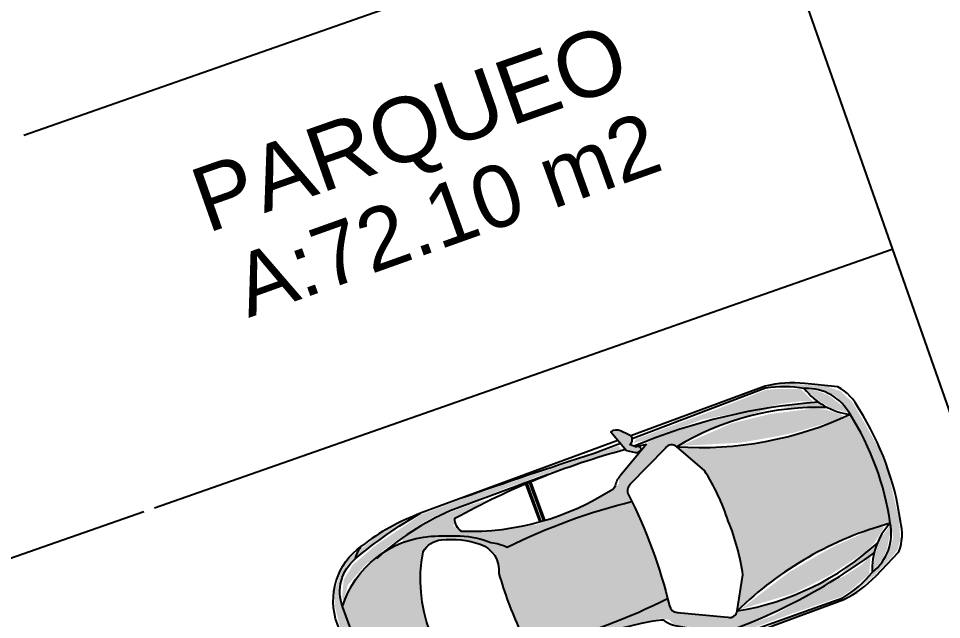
# Model space of a CAD drawing. Header units: millimetres. Extents: x 605064 to 1210630, y 1310999 to 2622410.
# Drawn here: x 605310.14 to 605326.24, y 1311160.56 to 1311171.04 of the extents above; entities that cross this region are included whole.
import ezdxf

# ---------------------------------------------------------------- set-up
doc = ezdxf.new("R2010")
doc.units = ezdxf.units.MM
for name, color, linetype in [('acera', 8, 'Continuous'), ('BOULEVARD', 3, 'Continuous'), ('P35', 3, 'Continuous')]:
    doc.layers.add(name, color=color, linetype=linetype)
doc.styles.get("Standard").update_dxf_attribs({"font": 'arial.ttf'})

# ---------------------------------------------------------------- blocks, each defined once
blk = doc.blocks.new('carro1')
at = {"layer": 'P35'}
for color, points in [(9, [(-0.8501012342210394, 3.55394722927014), (-0.8290837512794091, 3.714940446561446), (-0.7800431691212104, 3.963429992858554), (-0.7274996202963528, 4.075425284626196), (-0.6469329722549126, 4.180420856033681), (-0.5593603908801263, 4.250417942637799), (-0.4717878095053543, 4.299415868161464), (-0.3316717849918511, 4.327414691103375), (0.2778331065926558, 4.327414691103375), (0.4284579254200374, 4.309915448701691), (0.5335449173836402, 4.274916905399625), (0.6561465313083268, 4.176920995853596), (0.7332103183692205, 4.078925144806266), (0.8137770720968014, 3.833935458689229), (0.8382974160189498, 3.714940446561446), (0.8488061046467017, 3.620444397195488), (0.8488061046467017, 3.595945434433649), (0.8102741054301283, 3.70794072620129), (0.7542276956247242, 3.945930750456871), (0.6946784248387736, 4.099924247388021), (0.6351290483667107, 4.173421194172224), (0.5335449173836402, 4.236418501917488), (0.4389666140477892, 4.260917464679327), (0.3373824830647187, 4.260917464679327), (-0.436758776955454, 4.267917185039483), (-0.5628632518606729, 4.222419119695889), (-0.6434300055882396, 4.155921893271842), (-0.716990931668601, 4.057926042224512), (-0.7520199642185155, 3.931931309736573), (-0.7975576853961677, 3.791937195027021)]), (146, [(-0.7945185751392181, 1.854346144159013), (-0.8243576790694185, 1.861799404934619), (-0.8579265520940105, 3.087862762229225), (-0.8541966773135066, 3.397173581656066), (-0.8539829799654903, 3.454725303984748), (-0.7532761495194613, 3.860928688990644), (-0.6749486734426249, 4.07334694283843), (-0.5928912168991438, 4.177692769193104), (-0.4772648873310708, 4.233592312758237), (-0.4362361590593302, 4.237318972395389), (-0.5444027390663813, 4.162786247641879), (-0.6413796947319064, 3.987634297672148), (-0.7197071708087428, 3.752856202998831), (-0.7905750030106837, 3.469631884034673), (-0.8092243769132459, 3.342926216854469), (-0.8054945021327278, 3.175227586159057), (-0.8166841264742537, 2.947902752261346), (-0.8204140012547718, 2.713124657588029), (-0.8129542516937498, 2.623685411283279), (-0.8166841264742537, 2.616232150507674), (-0.8204140012547718, 2.530519505341392), (-0.7975879116283799, 1.941118493262625)]), (146, [(0.7945185751392181, 1.854346144159013), (0.8243576790694185, 1.861799404934619), (0.8579265520940105, 3.087862762229225), (0.8541966773135066, 3.397173581656066), (0.8539829799654903, 3.454725303984748), (0.7532761495194613, 3.860928688990644), (0.6749486734426249, 4.07334694283843), (0.5928912168991438, 4.177692769193104), (0.4772648873310708, 4.233592312758237), (0.4362361590593302, 4.237318972395389), (0.5444027390663813, 4.162786247641879), (0.6413796947319064, 3.987634297672148), (0.7197071708087428, 3.752856202998831), (0.7905750030106837, 3.469631884034673), (0.8092243769132459, 3.342926216854469), (0.8054945021327278, 3.175227586159057), (0.8166841264742537, 2.947902752261346), (0.8204140012547718, 2.713124657588029), (0.8129542516937498, 2.623685411283279), (0.8166841264742537, 2.616232150507674), (0.8204140012547718, 2.530519505341392), (0.7975879116283799, 1.941118493262625)]), (146, [(-0.7652445672118358, 1.659647568717004), (-0.7854100470951302, 1.474252776504585), (-0.7774969961413465, 1.279420930783543), (-0.7187638406972647, 0.7853662242511099), (-0.6516924849678194, 0.4710628695096659), (-0.6110295624128588, 0.3205166479912069), (-0.5494172369085701, 0.271157886710677), (-0.6382582553871181, 0.5404892457446824), (-0.6852281628325425, 0.6282145468803879), (-0.6932177181430337, 0.852204111161198), (-0.7012013993398796, 0.9631839212925009), (-0.6946599142314778, 1.247007224291691), (-0.6659389367310542, 1.450158257761204), (-0.6942420027371172, 1.487566441890491), (-0.6858135244046437, 1.533711826688894), (-0.5606947687130113, 1.796117600588866), (-0.4904827383796997, 1.913567935075418), (-0.3944564132590855, 1.924128373745202), (-0.4166980619195719, 2.205501272891951), (-0.4220531824100346, 2.427517465605401), (-0.4130045907221369, 2.716055700877442), (-0.3951749670576898, 2.924329247746037), (-0.4714495960657983, 3.0284970916624), (-0.5443969180010404, 3.123990401128957), (-0.5993042637888308, 3.230880378717806), (-0.6736383786480289, 3.43921609730149), (-0.7033951860236876, 3.650463804285771), (-0.7341589863171833, 3.658844642883722), (-0.7862992211662325, 3.412009811662154), (-0.7887703067126033, 3.077605190807876), (-0.7799525961107001, 2.945455576174684), (-0.735864360159578, 3.209754805441083), (-0.6829585192926793, 3.253804676985485), (-0.6124172572219742, 3.200944842831948), (-0.5683290212708378, 3.068795228198741), (-0.5154231804039391, 2.874975816802863), (-0.471334944452817, 2.645916437973018), (-0.471334944452817, 2.496146898121541), (-0.4889702599704826, 2.223037706245993), (-0.5154231804039391, 2.064458145286682), (-0.5154231804039391, 2.02040827374228), (-0.5506937057531722, 1.958738476979594), (-0.5947819417042943, 1.941118493262625), (-0.6476878882573196, 1.844208787564671), (-0.7182290446418982, 1.712059172931479), (-0.7623172805930203, 1.650389376168793)]), (146, [(0.7712528235099239, 1.659647568717004), (0.7914183033932183, 1.474252776504585), (0.7835052524394346, 1.279420930783543), (0.7247720969953528, 0.7853662242511099), (0.6577007412659075, 0.4710628695096659), (0.6170378187109469, 0.3205166479912069), (0.5554254932066582, 0.271157886710677), (0.6442665116852062, 0.5404892457446824), (0.6912364191306306, 0.6282145468803879), (0.6992259744411218, 0.852204111161198), (0.7072096556379677, 0.9631839212925009), (0.7006681705295659, 1.247007224291691), (0.6719471930291423, 1.450158257761204), (0.7002502590352053, 1.487566441890491), (0.6918217807027318, 1.533711826688894), (0.5667030250110994, 1.796117600588866), (0.4964909946777878, 1.913567935075418), (0.4004646695571736, 1.924128373745202), (0.42270631821766, 2.205501272891951), (0.4280614387081227, 2.427517465605401), (0.419012847020225, 2.716055700877442), (0.4011832233557779, 2.924329247746037), (0.4774578523638864, 3.0284970916624), (0.5504051742991285, 3.123990401128957), (0.6053125200869189, 3.230880378717806), (0.679646634946117, 3.43921609730149), (0.7094034423217757, 3.650463804285771), (0.7401672426152714, 3.658844642883722), (0.7923074774643206, 3.412009811662154), (0.7947785630106914, 3.077605190807876), (0.7859608524087882, 2.945455576174684), (0.7418726164576661, 3.209754805441083), (0.6889667755907674, 3.253804676985485), (0.6184255135200623, 3.200944842831948), (0.5743372775689259, 3.068795228198741), (0.5214314367020272, 2.874975816802863), (0.4773432007509051, 2.645916437973018), (0.4773432007509051, 2.496146898121541), (0.4949785162685707, 2.223037706245993), (0.5214314367020272, 2.064458145286682), (0.5214314367020272, 2.02040827374228), (0.5567019620512603, 1.958738476979594), (0.6007901980023824, 1.941118493262625), (0.6536961445554077, 1.844208787564671), (0.7242373009399863, 1.712059172931479), (0.7683255368911084, 1.650389376168793)]), (8, [(-0.489899135337307, 2.596876334887174), (-0.4931963311154526, 2.616642050893478), (-0.7943366893153119, 2.615543971809434), (-0.7976337794073309, 2.596876334887174)]), (9, [(-0.858973267492015, 1.229566230235509), (-0.858973267492015, 0.6616681115366383), (-0.8345262697417262, 0.5456459448071804), (-0.7734087225229267, 0.3746658295760703), (-0.6847883688888992, 0.2006325502325303), (-0.6511737337714827, 0.1456746602295773), (-0.5808885491855555, 0.0968232154488895), (-0.4494859230669839, 0.05713143850159597), (-0.07666923379657575, 0.008279993720908152), (0.1311302999239707, 0.01438643894316627), (0.3328181106284553, 0.04491854805707263), (0.5222823696147465, 0.07850393828080726), (0.6292379979830436, 0.1334618282837603), (0.69952307688283, 0.2158986632881827), (0.8278698943364482, 0.4937412774153564), (0.852316892086737, 0.5975506121989973), (0.8553727007517047, 1.406652732190185), (0.8462051690707035, 1.406652732190185), (0.8553727007517047, 1.327269119796885), (0.8584286151027847, 0.6616681115366383), (0.8248139799853682, 0.5425927221960443), (0.7086907142499577, 0.2891758304592109), (0.5986792772167071, 0.1731536052310538), (0.4214384642624971, 0.1120893285045419), (0.1525214890092919, 0.07850393828080726), (-0.09194859417973689, 0.0754507156696782), (-0.3853125671832309, 0.1120893285045419), (-0.5533857427703133, 0.1426214961171475), (-0.638950182053275, 0.2067389954547885), (-0.7061794522880938, 0.2830693852369528), (-0.7978557202732297, 0.4906880548042274), (-0.8375820784066796, 0.5792312765322158), (-0.858973267492015, 0.6860938339269786), (-0.8467497157738073, 1.247885507403598)]), (127, [(-0.6659389367310515, 1.450158257761206), (-0.5633253800578117, 1.183710096096515), (-0.4967204786616133, 0.9404477585458597), (-0.4477756623579312, 0.6453018272920197), (-0.4320168736647281, 0.3550883880959148), (-0.441693464392384, 0.127544975711178), (-0.2533706662334563, 0.0955238490706467), (7.105427357601002e-15, 0.08000000000000895), (0.1627571911771968, 0.08639159292717125), (0.3223269462989693, 0.1051823054600192), (0.4416934643927757, 0.1275449757112899), (0.4320168736646988, 0.3550883880959006), (0.4584377813418747, 0.7304901794369947), (0.5186347456074358, 1.030955991814048), (0.5992667337471316, 1.28704362705316), (0.6659389367310364, 1.450158257761197), (0.544703910944051, 1.382519635304895), (0.4234688851570425, 1.314881012848581), (0.2128715790359923, 1.283308514439053), (0.0587000601225629, 1.276517101300927), (-0.05870006012249895, 1.276517101300929), (-0.3372226993527496, 1.29878078686939), (-0.4234688851570434, 1.314881012848595), (-0.544703910944051, 1.382519635304902)]), (30, [(-0.4550530993799136, 0.1304086056726312), (-0.5283940926307942, 0.2403243856785231), (-0.6200703606159159, 0.3136015528495584), (-0.6903554395157023, 0.3532933297968519), (-0.7361936263513265, 0.3807722747983284), (-0.70563490558499, 0.3166547754606874), (-0.6659084417654135, 0.2647501080688706), (-0.6139586375998682, 0.2158986632881827), (-0.555897004732163, 0.1823132730644481), (-0.5100588178965388, 0.1517811054518425), (-0.4795000971302024, 0.1426214961171475)]), (30, [(0.4550530993799136, 0.1304086056726312), (0.5283940926307942, 0.2403243856785231), (0.6200703606159159, 0.3136015528495584), (0.6903554395157023, 0.3532933297968519), (0.7361936263513265, 0.3807722747983284), (0.70563490558499, 0.3166547754606874), (0.6659084417654135, 0.2647501080688706), (0.6139586375998682, 0.2158986632881827), (0.555897004732163, 0.1823132730644481), (0.5100588178965388, 0.1517811054518425), (0.4795000971302024, 0.1426214961171475)])]:
    blk.add_hatch(color=color, dxfattribs=at).paths.add_polyline_path(points)
h = blk.add_hatch(color=127, dxfattribs=at)
h.paths.add_polyline_path([(-0.2761132874077079, 3.036830933501619), (-0.3224557198695139, 3.031695967647224), (-0.3675617180422934, 3.03655740355296), (-0.3963045438091441, 3.044995266665991), (-0.4341736189448273, 3.063576516964364), (-0.4647622257038018, 3.08666663906396), (-0.5174954658135826, 3.150491404163224), (-0.5681675947509337, 3.235077934884115), (-0.5980609201057057, 3.303049447143637), (-0.6254991230776064, 3.400772458725246), (-0.6100739011740766, 3.495917801900367), (-0.5830747139896966, 3.538107727771758), (-0.5361144462025376, 3.564735309272354), (-0.3949515823179315, 3.62841052019856), (-0.2391365243158692, 3.673872882971981), (-0.0967287591674042, 3.695224995372357), (0.03551551293839417, 3.698799027276223), (0.1885660311999739, 3.683578985571341), (0.3232950602956386, 3.652329843556419), (0.4465116427974261, 3.607821014144214), (0.5287667742592923, 3.568639061141822), (0.5830747139897667, 3.538107727771724), (0.6218457814834792, 3.461519468610611), (0.6265714826954971, 3.420440680004216), (0.610158321063178, 3.337945827256933), (0.5681675947509488, 3.235077934884108), (0.5199204801032904, 3.153974491827984), (0.4665788308249699, 3.088335649229236), (0.4198018716793461, 3.055406877173141), (0.367561718042289, 3.036557403552955), (0.3457237641798123, 3.032978646020164), (0.3224557198695317, 3.031695967647224), (0.2818764619608825, 3.035621823805148), (0.2572777546827307, 3.041979952434145), (0.229431151152987, 3.053231126092392), (0.2045385363279344, 3.054990911025323), (0.1201847591565262, 3.059448582010491), (-0.0377519857622941, 3.061565035545335), (-0.1452693284747273, 3.058365534131353), (-0.2294311511530163, 3.053231126092371), (-0.2542959929896389, 3.042969422562338)], flags=16)
h.paths.add_polyline_path([(-0.3933950488409934, 1.91456924204172), (-0.1888487401295436, 1.899382179007322), (0, 1.89484574569811), (0.2323723081792188, 1.901716177689492), (0.3927532522947885, 1.908875456147378), (0.3921947171089695, 1.914448763529551), (0.4202539395656846, 2.298802575137916), (0.4144456963732761, 2.692103834534041), (0.3951749670574287, 2.924329247748879), (0.5443969180010484, 3.123990401128966), (0.5993042637889019, 3.230880378717996), (0.6736383786480289, 3.43921609730149), (0.7033951860236876, 3.650463804285771), (0.6858420475977125, 3.813369443169737), (0.6321377232465775, 3.972808235676521), (0.5819610993582494, 4.063960038848276), (0.5029239859687715, 4.1666214245062), (0.4048872578304028, 4.256632984203158), (-0.4048872578304348, 4.256632984203158), (-0.4914754439297422, 4.178864408789881), (-0.5697571787258635, 4.082356548820293), (-0.6582137358244253, 3.887178842861168), (-0.6858420475977844, 3.813369443169524), (-0.7033951860236876, 3.650463804285771), (-0.6736383786484401, 3.43921609730282), (-0.5993042637888308, 3.230880378717806), (-0.4372783120177113, 2.973509130509338), (-0.3951749670576055, 2.924329247747023), (-0.4113122334585348, 2.7418535630626), (-0.4166825887998087, 2.649853987593294), (-0.4220400870798091, 2.416535394682334), (-0.41331441598075, 2.143957279031149), (-0.4018657354828896, 1.996801938395411)])
h = blk.add_hatch(color=8, dxfattribs=at)
edge = h.paths.add_edge_path()
edge.add_line((-0.7709141391226026, 1.818941845714569), (-0.7340472921372978, 1.759756800969377))
edge.add_arc((-0.7672141372528003, 1.739096902694026), 0.03907519688579433, -47.43471762324913, 31.919115072650925, ccw=False)
edge.add_arc((-0.7462607780204813, 1.736275717124682), 0.02652975418675758, 168.0279375112465, 281.91704540656787, ccw=False)
edge.add_line((-0.7722134798764486, 1.741778909251529), (-0.8013994194838361, 1.777734654243737))
edge.add_line((-0.8013994194838361, 1.777734654243737), (-0.8171149254262744, 1.759756800969363))
edge.add_arc((-0.8474233806833098, 1.786251216149456), 0.0402561361260968, 221.1586294318923, 318.8413705681078, ccw=False)
edge.add_line((-0.8777318359403452, 1.759756800969363), (-0.9271233850669418, 1.809195859030432))
edge.add_arc((-0.8743255333426942, 1.861942974155433), 0.0746315704022484, 163.8715100519844, 224.9724573054829, ccw=False)
edge.add_line((-0.9460196904009521, 1.88267505423466), (-0.7709141391226026, 1.818941845714569))
h = blk.add_hatch(color=8, dxfattribs=at)
edge = h.paths.add_edge_path()
edge.add_line((0.7709141391226026, 1.818941845714569), (0.7340472921372978, 1.759756800969377))
edge.add_arc((0.7672141372528003, 1.739096902694026), 0.03907519688579433, 508.0808849273491, 587.4347176232491)
edge.add_arc((0.7462607780204813, 1.736275717124682), 0.02652975418675758, 258.0829545934321, 371.9720624887534)
edge.add_line((0.7722134798764486, 1.741778909251529), (0.8013994194838361, 1.777734654243737))
edge.add_line((0.8013994194838361, 1.777734654243737), (0.8171149254262744, 1.759756800969363))
edge.add_arc((0.8474233806833098, 1.786251216149456), 0.0402561361260968, 221.1586294318923, 318.8413705681078)
edge.add_line((0.8777318359403452, 1.759756800969363), (0.9271233850669418, 1.809195859030432))
edge.add_arc((0.8743255333426942, 1.861942974155433), 0.0746315704022484, 315.0275426945171, 376.1284899480156)
edge.add_line((0.9460196904009521, 1.88267505423466), (0.7709141391226026, 1.818941845714569))
h = blk.add_hatch(color=146, dxfattribs=at)
h.paths.add_polyline_path([(-0.4528058413623448, 0.179844920448641), (-0.5357570854786182, 0.2845341926667366), (-0.5794156016389245, 0.3761373058575721), (-0.6536351636603506, 0.6945672535192067), (-0.6885619977258237, 0.9999109836548818), (-0.6623668457551837, 1.418668189524656), (-0.6099765418139178, 1.252910136180208), (-0.5270254033837709, 0.9824628106176654), (-0.4790009933329848, 0.720739571573727), (-0.4571717352528246, 0.5724297497651953), (-0.4484400531579915, 0.4241199279566636), (-0.4397082653770319, 0.319430655738568), (-0.4397082653770319, 0.2060172385031684)])
h.paths.add_polyline_path([(-0.6536351636603506, 0.3674132193389603), (-0.7496838780758104, 0.4110337689294035), (-0.8151716523162627, 0.5811538362838071), (-0.8370010160825494, 0.6640328629560308), (-0.8282692283015898, 1.065341837289889), (-0.8282692283015898, 1.719649847151675), (-0.8064399702214295, 1.750184237714851), (-0.7933423942361166, 1.636770820479459), (-0.7933423942361166, 1.200565500071161), (-0.7540497719662902, 0.956290492563145), (-0.7147570440103372, 0.7294636580923388), (-0.6972936798206568, 0.589877981301111), (-0.6623668457551837, 0.4372060869839238), (-0.6274400116897105, 0.3586891328203556)])
h = blk.add_hatch(color=146, dxfattribs=at)
h.paths.add_polyline_path([(0.4528058413623448, 0.179844920448641), (0.5357570854786182, 0.2845341926667366), (0.5794156016389245, 0.3761373058575721), (0.6536351636603506, 0.6945672535192067), (0.6885619977258237, 0.9999109836548818), (0.6623668457551837, 1.418668189524656), (0.6099765418139178, 1.252910136180208), (0.5270254033837709, 0.9824628106176654), (0.4790009933329848, 0.720739571573727), (0.4571717352528246, 0.5724297497651953), (0.4484400531579915, 0.4241199279566636), (0.4397082653770319, 0.319430655738568), (0.4397082653770319, 0.2060172385031684)])
h.paths.add_polyline_path([(0.6536351636603506, 0.3674132193389603), (0.7496838780758104, 0.4110337689294035), (0.8151716523162627, 0.5811538362838071), (0.8370010160825494, 0.6640328629560308), (0.8282692283015898, 1.065341837289889), (0.8282692283015898, 1.719649847151675), (0.8064399702214295, 1.750184237714851), (0.7933423942361166, 1.636770820479459), (0.7933423942361166, 1.200565500071161), (0.7540497719662902, 0.956290492563145), (0.7147570440103372, 0.7294636580923388), (0.6972936798206568, 0.589877981301111), (0.6623668457551837, 0.4372060869839238), (0.6274400116897105, 0.3586891328203556)])
at = {"layer": 'P35', "color": 7}
for p, q in [((-0.8000032447926841, 2.616898160006635), (-0.4875755015950958, 2.616898160006606)), ((-0.7995188675953031, 2.626898160006625), (-0.4883878069713248, 2.626898160006611)), ((0.8000032447926984, 2.616898160006635), (0.48757550159511, 2.61689816000662)), ((0.7995188675953173, 2.626898160006611), (0.488387806971339, 2.626898160006625)), ((-0.8013511536442977, 2.586898160006619), (-0.4854401813056413, 2.586898160006619)), ((-0.8009193836003377, 2.596898160006624), (-0.4861017442761479, 2.59689816000661)), ((0.8013511536443261, 2.586898160006619), (0.4854401813056413, 2.586898160006619)), ((0.8009193836003377, 2.596898160006624), (0.4861017442761622, 2.59689816000661)), ((-0.60650001524332, 0.1933966948300778), (-0.6057856914719153, 0.1919269504446319))]:
    blk.add_line(p, q, dxfattribs=at)
for points in [[(-0.7870863265538404, 3.960452299416126, -0.3395915525315539), (-0.2927022086689206, 4.339999999999996), (7.105427357601002e-15, 4.339999999999996), (0.2927022086689348, 4.339999999999996, -0.3395915525315539), (0.7870863265538546, 3.96045229941614, -1.295902721729885)], [(-0.8649999999999878, 3.454476951371909, -0.04535970159164666), (-0.7121990716499269, 4.040667899623777, -0.316237775695794), (-0.4048872578304028, 4.256632984203158), (7.105427357601002e-15, 4.256632984203144), (0.4048872578304028, 4.256632984203158, -0.316237775695794), (0.7121990716499127, 4.040667899623777, -0.04535970159164666), (0.865000000000002, 3.454476951371909, -0.9957845868651114)], [(-0.4048872578304028, 4.256632984203158, 0.3079839721525556), (-0.6736383786480289, 3.43921609730149, 0.02145835354498532), (-0.5993042637888308, 3.230880378717806, 0.0891376773741252), (-0.4714495960657885, 3.028497091662381, 0.07614692417596751), (-0.3951749670575069, 2.924329247747941, 0.05529740030692576), (-0.3927532522947885, 1.908875456147392, 0.05532337009672506)], [(0.4048872578304028, 4.256632984203158, -0.3079839721525556), (0.6736383786480289, 3.43921609730149, -0.02145835354498532), (0.5993042637888308, 3.230880378717821, -0.0891376773741252), (0.4714495960658027, 3.028497091662381, -0.07614692417596751), (0.3951749670575069, 2.924329247747941, -0.05529740030692576), (0.3927532522947885, 1.908875456147378, -0.05532337009672506)], [(-0.7121990716499269, 4.040667899623777, 0.1341066120476775), (-0.7870863265538404, 3.960452299416126, 0.07654246114868468), (-0.8649999999999878, 3.454476951371909), (-0.865000000000002, 1.853186298539264, 0.08531707191457577)], [(0.865000000000002, 1.853186298539264), (0.865000000000002, 3.454476951371909, 0.07654246114868468), (0.7870863265538546, 3.96045229941614, 0.1341066120476775), (0.7121990716499127, 4.040667899623777)], [(-0.8056493942721445, 2.441568790348519), (-0.8056493942721303, 3.236832841000826, -0.0767928509680207), (-0.6582137358244253, 3.887178842861168, -3.166946996169155)], [(0.8056493942721445, 2.441568790348519), (0.8056493942721588, 3.236832841000826, 0.0767928509680207), (0.6582137358244395, 3.887178842861154, 3.166946996169155)], [(-0.7652445672113615, 1.659647568717823), (-0.6080018197561614, 1.931192750088634, -0.1221445616535031), (-0.5486851800987083, 1.992613834918522, 0.2058146237745896), (-0.5302765790955917, 2.019229626042893, 0.1518737308752072), (-0.6257759471964661, 3.206820493323811, 0.2908364192966315), (-0.738907527058565, 3.221683442208807, 0.06137616267921719), (-0.7826028445827191, 1.823196186579146)], [(0.7652445672113615, 1.659647568717808), (0.6080018197561614, 1.931192750088634, 0.1221445616535031), (0.5486851800987367, 1.992613834918522, -0.2058146237745896), (0.5302765790955775, 2.019229626042879, -0.1518737308752072), (0.6257759471964661, 3.206820493323796, -0.2908364192966315), (0.7389075270585792, 3.221683442208807, -0.06137616267921727), (0.7826028445827049, 1.823196186579146)], [(-0.865000000000002, 3.115103286574715, 0.005984781758618232), (-0.8349999999999724, 2.057970774873489), (-0.8373078693588312, 1.843107187262468, 0.08252246621625027)], [(0.8373078693588312, 1.843107187262454), (0.8350000000000009, 2.057970774873517, 0.005984781758618121), (0.865000000000002, 3.115103286574715)], [(-0.865000000000002, 1.750034935981567), (-0.8649999999999878, 0.6592718283982251, 0.08531707191457577), (-0.7809218339410151, 0.3692615527805216), (-0.6699608007923885, 0.1409556192457373, 0.1506659063118589), (-0.4542032522353807, 0.04839914742510842, 0.1065583462621995), (0.4542032522353807, 0.04839914742512264, 0.1506659063118589), (0.6699608007923885, 0.1409556192457373), (0.7809218339410293, 0.3692615527805074, 0.08531707191457577), (0.865000000000002, 0.6592718283982109), (0.865000000000002, 1.750034935981581, 0.07654246114868468)], [(-0.8383398077643491, 1.747033296790725), (-0.8500000000000014, 0.6614645983748417, 0.08252246621625027), (-0.7461150381537536, 0.386178318636432), (-0.7440206745386959, 0.3818690974014842, 0.2877196319976177), (-0.4416934643927917, 0.1275449757112668, 0.1076424705007123), (0.4416934643928059, 0.1275449757112668, 0.2877196319975943), (0.7440206745386959, 0.3818690974014274), (0.7461150381537536, 0.386178318636432, 0.08252246621626765), (0.8500000000000014, 0.6614645983748986), (0.8383398077643491, 1.747033296790725, 0.005984781758618121)], [(-0.7749069395136061, 1.745097128543556, 0.003758125682651619), (-0.7652445672113615, 1.659647568717823)], [(0.7749069395136345, 1.745097128543541, -0.003758125682651615), (0.7652445672113615, 1.659647568717808)]]:
    blk.add_lwpolyline(points, format="xyb", dxfattribs=at)
for points in [[(0.5830747139897667, 3.538107727771724, -0.2442336024637072), (0.620946917182998, 3.375681544830378, -0.1095202620826767), (0.4862065525059833, 3.10923112499038, -0.3479595144475437), (0.229431151152987, 3.053231126092392, 0.03733368339391516), (-0.2294311511530012, 3.053231126092378, -0.3479595144475437), (-0.4862065525059691, 3.109231124990394, -0.1095202620826767), (-0.6209469171829838, 3.375681544830378, -0.2442336024637072), (-0.5830747139897525, 3.538107727771724, -0.276546342659803)], [(-0.4499999999999957, 1.920673649305179, 0.3284747276233225), (-0.5188669387727671, 1.883841171890019), (-0.6858135244046437, 1.533711826688894, 0.4396167011168992), (-0.6659389367310595, 1.45015825776121), (-0.4234688851570425, 1.314881012848595, 0.06084032351259523), (7.105427357601002e-15, 1.277499999999996, 0.06084032351259523), (0.4234688851570425, 1.314881012848581), (0.6659389367310595, 1.45015825776121, 0.4396167011168992), (0.6858135244046437, 1.533711826688879), (0.5188669387727671, 1.883841171890019, 0.3284747276233225), (0.4499999999999957, 1.920673649305179, -0.05739534134904598)], [(-0.7709141391226026, 1.818941845714569), (-0.7340472921372978, 1.759756800969377, -0.3607805592888344), (-0.7407825089697795, 1.710317742908309, -0.542329364256012), (-0.7722134798764486, 1.741778909251529), (-0.8013994194838361, 1.777734654243737), (-0.8171149254262744, 1.759756800969363, -0.4540555046205955), (-0.8777318359403452, 1.759756800969363), (-0.9271233850669418, 1.809195859030432, -0.2731045530401534), (-0.9460196904009521, 1.88267505423466)], [(0.7709141391226026, 1.818941845714569), (0.734047292137312, 1.759756800969363, 0.3607805592888344), (0.7407825089697795, 1.710317742908309, 0.542329364256012), (0.7722134798764486, 1.741778909251543), (0.8013994194838361, 1.777734654243751), (0.8171149254262886, 1.759756800969377, 0.4540555046205955), (0.8777318359403452, 1.759756800969377), (0.9271233850669702, 1.809195859030446, 0.2731045530401534), (0.9460196904009379, 1.882675054234646)]]:
    blk.add_lwpolyline(points, format="xyb", close=True, dxfattribs=at)
for centre, radius, start, end in [((3.670144504567624, 1.557637491633237), 4.456334746578153, 177.4786045868785, 196.1175836442888), ((-3.670144504567652, 1.557637491633237), 4.456334746578153, 343.8824163557113, 2.521395413121414), ((1.380835511759933, 1.057184714903762), 2.084157827128645, 169.1316677291496, 202.1568637686807), ((-3.112177809750456, 0.3550883880959148), 2.680160936085728, 355.1297737922395, 24.11589131878905), ((3.112177809750428, 0.3550883880959006), 2.680160936085728, 155.8841086812109, 184.8702262077605), ((-1.380835511759948, 1.057184714903777), 2.084157827128645, 337.8431362313193, 10.86833227085041), ((-0.9013976101314043, -0.1050700788979739), 0.5152064297348455, 26.83988237555107, 72.45836555519773), ((0.9013976101313759, -0.1050700788979739), 0.5152064297348455, 107.5416344448023, 153.1601176244489)]:
    blk.add_arc(centre, radius, start, end, dxfattribs=at)

msp = doc.modelspace()

# ---------------------------------------------------------------- linework, layer by layer
msp.add_line((605327.6637045359, 1311160.526973921), (605318.5458012079, 1311186.515660255))
at = {"color": 1}
msp.add_line((605312.3241234719, 1311162.439391422), (605307.6355706054, 1311160.795192093), dxfattribs=at)
at = {"layer": 'acera', "color": 18, "true_color": 0x000000}
for p, q in [((605310.2340487456, 1311169.007770224), (605323.1047528719, 1311173.521317088)), ((605312.5128548711, 1311162.505576458), (605325.3783020144, 1311167.016637865))]:
    msp.add_line(p, q, dxfattribs=at)

# ---------------------------------------------------------------- block references
at = {"layer": 'BOULEVARD', "xscale": 2.292075358245614, "yscale": 2.292075358245614, "zscale": 2.292075358245614, "rotation": 110.2353782200632}
msp.add_blockref('carro1', (605325.2669923094, 1311163.291065953), dxfattribs=at)

# ---------------------------------------------------------------- texts
at = {"color": 30, "true_color": 0xf26722, "insert": (605317.0126068017, 1311168.990836043), "char_height": 1.128854438610725, "attachment_point": 5, "rotation": 19.420717167947725}
msp.add_mtext('PARQUEO', dxfattribs=at)
at = {"color": 5, "insert": (605317.6105324584, 1311167.621948302), "char_height": 1.082424327105002, "attachment_point": 5, "rotation": 19.665203563288557}
msp.add_mtext('{\\C7;A:72.10 m2}', dxfattribs=at)

doc.saveas('drawing.dxf')
